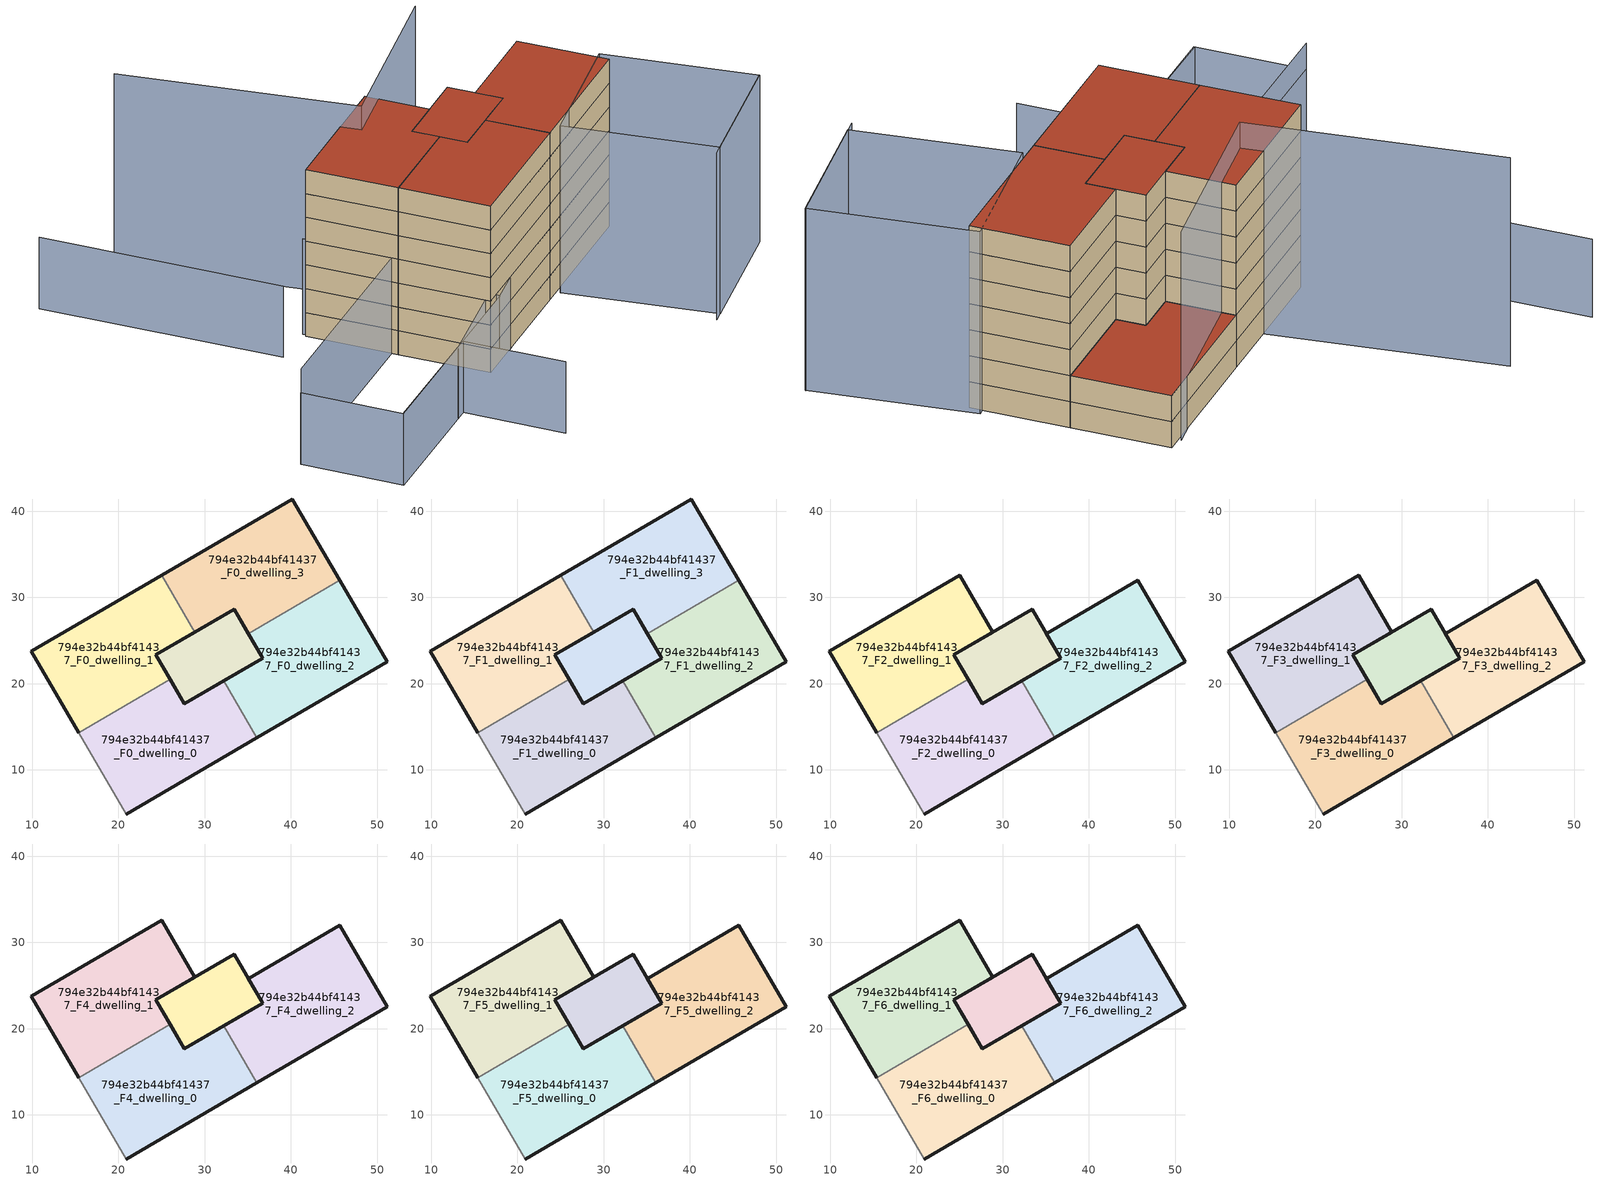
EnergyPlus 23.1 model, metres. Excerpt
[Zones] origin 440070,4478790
794e32b44bf41437_F0_dwelling_0
 floor ground (EU_floor_Construction): 32.18,20.32 36.03,13.73 20.92,4.89 15.41,14.31 25.99,20.5 27.64,17.67 z0
 wall outside (EU_wall_Construction): 20.92,4.89 36.03,13.73 / 32.18,20.32 27.64,17.67 25.99,20.5 z0:3
 wall adiabatic (EU_wall_Construction): 15.41,14.31 20.92,4.89 z0:3
 wall to 794e32b44bf41437_F0_dwelling_1 (EU_wall_Construction): 25.99,20.5 15.41,14.31 z0:3
 wall to 794e32b44bf41437_F0_dwelling_2 (EU_wall_Construction): 36.03,13.73 32.18,20.32 z0:3
794e32b44bf41437_F0_dwelling_1
 floor ground (EU_floor_Construction): 25.01,32.57 28.87,25.97 24.34,23.32 25.99,20.5 15.41,14.31 9.9,23.73 z0
 wall outside (EU_wall_Construction): 25.01,32.57 9.9,23.73 15.41,14.31 / 25.99,20.5 24.34,23.32 28.87,25.97 z0:3
 wall to 794e32b44bf41437_F0_dwelling_3 (EU_wall_Construction): 28.87,25.97 25.01,32.57 z0:3
794e32b44bf41437_F0_dwelling_2
 floor ground (EU_floor_Construction): 35.06,25.8 36.71,22.97 33.09,20.85 27.64,17.67 24.34,23.32 33.4,28.63 z0; 45.63,31.99 51.14,22.56 36.03,13.73 32.18,20.32 33.09,20.85 36.71,22.97 35.06,25.8 z0
 wall outside (EU_wall_Construction): 35.06,25.8 36.71,22.97 32.18,20.32 / 36.03,13.73 51.14,22.56 45.63,31.99 z0:3
 wall to 794e32b44bf41437_F0_dwelling_3 (EU_wall_Construction): 45.63,31.99 35.06,25.8 z0:3
794e32b44bf41437_F0_dwelling_3
 floor ground (EU_floor_Construction): 36.71,22.97 27.64,17.67 24.34,23.32 28.87,25.97 33.4,28.63 35.06,25.8 z0; 40.12,41.41 45.63,31.99 35.06,25.8 33.4,28.63 28.87,25.97 25.01,32.57 z0
 wall outside (EU_wall_Construction): 45.63,31.99 40.12,41.41 25.01,32.57 / 28.87,25.97 33.4,28.63 35.06,25.8 z0:3
794e32b44bf41437_F0_circulation
 floor ground (EU_floor_Construction): 45.63,31.99 51.14,22.56 36.03,13.73 32.18,20.32 33.09,20.85 36.71,22.97 35.06,25.8 z0; 35.06,25.8 36.71,22.97 33.09,20.85 32.18,20.32 27.64,17.67 24.34,23.32 28.87,25.97 33.4,28.63 z0; 40.12,41.41 45.63,31.99 35.06,25.8 33.4,28.63 28.87,25.97 25.01,32.57 z0
 wall outside (EU_wall_Construction): 36.71,22.97 33.4,28.63 24.34,23.32 27.64,17.67 36.71,22.97 z0:3
794e32b44bf41437_F1_dwelling_0
 floor to 794e32b44bf41437_F0_dwelling_0 (EU_floor_Construction): 32.18,20.32 36.03,13.73 20.92,4.89 15.41,14.31 25.99,20.5 27.64,17.67 z3
 wall outside (EU_wall_Construction): 20.92,4.89 36.03,13.73 / 32.18,20.32 27.64,17.67 25.99,20.5 z3:6
 wall adiabatic (EU_wall_Construction): 15.41,14.31 20.92,4.89 z3:6
 wall to 794e32b44bf41437_F1_dwelling_1 (EU_wall_Construction): 25.99,20.5 15.41,14.31 z3:6
 wall to 794e32b44bf41437_F1_dwelling_2 (EU_wall_Construction): 36.03,13.73 32.18,20.32 z3:6
794e32b44bf41437_F1_dwelling_1
 floor to 794e32b44bf41437_F0_dwelling_1 (EU_floor_Construction): 25.01,32.57 28.87,25.97 24.34,23.32 25.99,20.5 15.41,14.31 9.9,23.73 z3
 wall outside (EU_wall_Construction): 25.01,32.57 9.9,23.73 15.41,14.31 / 25.99,20.5 24.34,23.32 28.87,25.97 z3:6
 wall to 794e32b44bf41437_F1_dwelling_3 (EU_wall_Construction): 28.87,25.97 25.01,32.57 z3:6
794e32b44bf41437_F1_dwelling_2
 floor to 794e32b44bf41437_F0_dwelling_2 (EU_floor_Construction): 45.63,31.99 51.14,22.56 36.03,13.73 32.18,20.32 34.39,21.62 36.71,22.97 35.06,25.8 z3; 35.06,25.8 36.71,22.97 33.09,20.85 27.64,17.67 24.34,23.32 33.4,28.63 z3
 wall outside (EU_wall_Construction): 35.06,25.8 36.71,22.97 32.18,20.32 / 36.03,13.73 51.14,22.56 45.63,31.99 z3:6
 wall to 794e32b44bf41437_F1_dwelling_3 (EU_wall_Construction): 45.63,31.99 35.06,25.8 z3:6
794e32b44bf41437_F1_dwelling_3
 floor to 794e32b44bf41437_F0_dwelling_3 (EU_floor_Construction): 36.71,22.97 27.64,17.67 24.34,23.32 28.87,25.97 33.4,28.63 35.06,25.8 z3; 40.12,41.41 45.63,31.99 35.06,25.8 33.4,28.63 28.87,25.97 25.01,32.57 z3
 wall outside (EU_wall_Construction): 45.63,31.99 40.12,41.41 25.01,32.57 / 28.87,25.97 33.4,28.63 35.06,25.8 z3:6
 roof outside (EU_roof_Construction): 45.63,31.99 40.12,41.41 25.01,32.57 28.87,25.97 33.4,28.63 35.06,25.8 z6; 36.71,22.97 35.06,25.8 33.4,28.63 28.87,25.97 24.34,23.32 27.64,17.67 z6
794e32b44bf41437_F1_circulation
 floor outside (EU_floor_Construction): 40.12,41.41 45.63,31.99 35.06,25.8 33.4,28.63 28.87,25.97 25.01,32.57 z3
 floor to 794e32b44bf41437_F0_circulation (EU_floor_Construction): 45.63,31.99 51.14,22.56 36.03,13.73 32.18,20.32 33.09,20.85 36.71,22.97 35.06,25.8 z3; 35.06,25.8 36.71,22.97 33.09,20.85 32.18,20.32 27.64,17.67 24.34,23.32 28.87,25.97 33.4,28.63 z3
 wall outside (EU_wall_Construction): 36.71,22.97 33.4,28.63 24.34,23.32 27.64,17.67 36.71,22.97 z3:6
 roof outside (EU_floor_Construction): 45.63,31.99 40.12,41.41 25.01,32.57 28.87,25.97 33.4,28.63 35.06,25.8 z6
794e32b44bf41437_F2_dwelling_0
 floor to 794e32b44bf41437_F1_dwelling_0 (EU_floor_Construction): 32.18,20.32 36.03,13.73 20.92,4.89 15.41,14.31 25.99,20.5 27.64,17.67 z6
 wall outside (EU_wall_Construction): 20.92,4.89 36.03,13.73 / 32.18,20.32 27.64,17.67 25.99,20.5 z6:9
 wall adiabatic (EU_wall_Construction): 15.41,14.31 20.92,4.89 z6:9
 wall to 794e32b44bf41437_F2_dwelling_1 (EU_wall_Construction): 25.99,20.5 15.41,14.31 z6:9
 wall to 794e32b44bf41437_F2_dwelling_2 (EU_wall_Construction): 36.03,13.73 32.18,20.32 z6:9
794e32b44bf41437_F2_dwelling_1
 floor to 794e32b44bf41437_F1_dwelling_1 (EU_floor_Construction): 25.01,32.57 28.87,25.97 24.34,23.32 25.99,20.5 15.41,14.31 9.9,23.73 z6
 wall outside (EU_wall_Construction): 25.99,20.5 24.34,23.32 28.87,25.97 25.01,32.57 9.9,23.73 15.41,14.31 z6:9
794e32b44bf41437_F2_dwelling_2
 floor to 794e32b44bf41437_F1_dwelling_2 (EU_floor_Construction): 45.63,31.99 51.14,22.56 36.03,13.73 32.18,20.32 34.39,21.62 36.71,22.97 35.06,25.8 z6; 35.06,25.8 36.71,22.97 33.09,20.85 27.64,17.67 24.34,23.32 33.4,28.63 z6
 wall outside (EU_wall_Construction): 36.03,13.73 51.14,22.56 45.63,31.99 35.06,25.8 36.71,22.97 32.18,20.32 z6:9
794e32b44bf41437_F2_circulation
 floor to 794e32b44bf41437_F1_circulation (EU_floor_Construction): 45.63,31.99 51.14,22.56 36.03,13.73 32.18,20.32 33.09,20.85 36.71,22.97 35.06,25.8 z6; 35.06,25.8 36.71,22.97 33.09,20.85 32.18,20.32 27.64,17.67 24.34,23.32 28.87,25.97 33.4,28.63 z6
 wall outside (EU_wall_Construction): 36.71,22.97 33.4,28.63 24.34,23.32 27.64,17.67 36.71,22.97 z6:9
794e32b44bf41437_F3_dwelling_0
 floor to 794e32b44bf41437_F2_dwelling_0 (EU_floor_Construction): 32.18,20.32 36.03,13.73 20.92,4.89 15.41,14.31 25.99,20.5 27.64,17.67 z9
 wall outside (EU_wall_Construction): 20.92,4.89 36.03,13.73 / 32.18,20.32 27.64,17.67 25.99,20.5 z9:12
 wall adiabatic (EU_wall_Construction): 15.41,14.31 20.92,4.89 z9:12
 wall to 794e32b44bf41437_F3_dwelling_1 (EU_wall_Construction): 25.99,20.5 15.41,14.31 z9:12
 wall to 794e32b44bf41437_F3_dwelling_2 (EU_wall_Construction): 36.03,13.73 32.18,20.32 z9:12
794e32b44bf41437_F3_dwelling_1
 floor to 794e32b44bf41437_F2_dwelling_1 (EU_floor_Construction): 25.01,32.57 28.87,25.97 24.34,23.32 25.99,20.5 15.41,14.31 9.9,23.73 z9
 wall outside (EU_wall_Construction): 25.99,20.5 24.34,23.32 28.87,25.97 25.01,32.57 9.9,23.73 15.41,14.31 z9:12
794e32b44bf41437_F3_dwelling_2
 floor to 794e32b44bf41437_F2_dwelling_2 (EU_floor_Construction): 45.63,31.99 51.14,22.56 36.03,13.73 32.18,20.32 34.39,21.62 36.71,22.97 35.06,25.8 z9; 35.06,25.8 36.71,22.97 33.09,20.85 27.64,17.67 24.34,23.32 33.4,28.63 z9
 wall outside (EU_wall_Construction): 36.03,13.73 51.14,22.56 45.63,31.99 35.06,25.8 36.71,22.97 32.18,20.32 z9:12
794e32b44bf41437_F3_circulation
 floor to 794e32b44bf41437_F2_circulation (EU_floor_Construction): 45.63,31.99 51.14,22.56 36.03,13.73 32.18,20.32 33.09,20.85 36.71,22.97 35.06,25.8 z9; 35.06,25.8 36.71,22.97 33.09,20.85 32.18,20.32 27.64,17.67 24.34,23.32 33.4,28.63 z9
 wall outside (EU_wall_Construction): 36.71,22.97 33.4,28.63 24.34,23.32 27.64,17.67 36.71,22.97 z9:12
794e32b44bf41437_F4_dwelling_0
 floor to 794e32b44bf41437_F3_dwelling_0 (EU_floor_Construction): 32.18,20.32 36.03,13.73 20.92,4.89 15.41,14.31 25.99,20.5 27.64,17.67 z12
 wall outside (EU_wall_Construction): 20.92,4.89 36.03,13.73 / 32.18,20.32 27.64,17.67 25.99,20.5 z12:15
 wall adiabatic (EU_wall_Construction): 15.41,14.31 20.92,4.89 z12:15
 wall to 794e32b44bf41437_F4_dwelling_1 (EU_wall_Construction): 25.99,20.5 15.41,14.31 z12:15
 wall to 794e32b44bf41437_F4_dwelling_2 (EU_wall_Construction): 36.03,13.73 32.18,20.32 z12:15
794e32b44bf41437_F4_dwelling_1
 floor to 794e32b44bf41437_F3_dwelling_1 (EU_floor_Construction): 25.01,32.57 28.87,25.97 24.34,23.32 25.99,20.5 15.41,14.31 9.9,23.73 z12
 wall outside (EU_wall_Construction): 25.99,20.5 24.34,23.32 28.87,25.97 25.01,32.57 9.9,23.73 15.41,14.31 z12:15
794e32b44bf41437_F4_dwelling_2
 floor to 794e32b44bf41437_F3_dwelling_2 (EU_floor_Construction): 45.63,31.99 51.14,22.56 36.03,13.73 32.18,20.32 34.39,21.62 36.71,22.97 35.06,25.8 z12; 35.06,25.8 36.71,22.97 33.09,20.85 27.64,17.67 24.34,23.32 33.4,28.63 z12
 wall outside (EU_wall_Construction): 36.03,13.73 51.14,22.56 45.63,31.99 35.06,25.8 36.71,22.97 32.18,20.32 z12:15
794e32b44bf41437_F4_circulation
 floor to 794e32b44bf41437_F3_circulation (EU_floor_Construction): 45.63,31.99 51.14,22.56 36.03,13.73 32.18,20.32 33.09,20.85 36.71,22.97 35.06,25.8 z12; 35.06,25.8 36.71,22.97 33.09,20.85 32.18,20.32 27.64,17.67 24.34,23.32 33.4,28.63 z12
 wall outside (EU_wall_Construction): 36.71,22.97 33.4,28.63 24.34,23.32 27.64,17.67 36.71,22.97 z12:15
794e32b44bf41437_F5_dwelling_0
 floor to 794e32b44bf41437_F4_dwelling_0 (EU_floor_Construction): 32.18,20.32 36.03,13.73 20.92,4.89 15.41,14.31 25.99,20.5 27.64,17.67 z15
 wall outside (EU_wall_Construction): 20.92,4.89 36.03,13.73 / 32.18,20.32 27.64,17.67 25.99,20.5 z15:18
 wall adiabatic (EU_wall_Construction): 15.41,14.31 20.92,4.89 z15:18
 wall to 794e32b44bf41437_F5_dwelling_1 (EU_wall_Construction): 25.99,20.5 15.41,14.31 z15:18
 wall to 794e32b44bf41437_F5_dwelling_2 (EU_wall_Construction): 36.03,13.73 32.18,20.32 z15:18
794e32b44bf41437_F5_dwelling_1
 floor to 794e32b44bf41437_F4_dwelling_1 (EU_floor_Construction): 25.01,32.57 28.87,25.97 24.34,23.32 25.99,20.5 15.41,14.31 9.9,23.73 z15
 wall outside (EU_wall_Construction): 25.99,20.5 24.34,23.32 28.87,25.97 25.01,32.57 9.9,23.73 15.41,14.31 z15:18
794e32b44bf41437_F5_dwelling_2
 floor to 794e32b44bf41437_F4_dwelling_2 (EU_floor_Construction): 45.63,31.99 51.14,22.56 36.03,13.73 32.18,20.32 34.39,21.62 36.71,22.97 35.06,25.8 z15; 35.06,25.8 36.71,22.97 33.09,20.85 27.64,17.67 24.34,23.32 33.4,28.63 z15
 wall outside (EU_wall_Construction): 36.03,13.73 51.14,22.56 45.63,31.99 35.06,25.8 36.71,22.97 32.18,20.32 z15:18
794e32b44bf41437_F5_circulation
 floor to 794e32b44bf41437_F4_circulation (EU_floor_Construction): 45.63,31.99 51.14,22.56 36.03,13.73 32.18,20.32 33.09,20.85 36.71,22.97 35.06,25.8 z15; 35.06,25.8 36.71,22.97 33.09,20.85 32.18,20.32 27.64,17.67 24.34,23.32 33.4,28.63 z15
 wall outside (EU_wall_Construction): 36.71,22.97 33.4,28.63 24.34,23.32 27.64,17.67 36.71,22.97 z15:18
794e32b44bf41437_F6_dwelling_0
 floor to 794e32b44bf41437_F5_dwelling_0 (EU_floor_Construction): 32.18,20.32 36.03,13.73 20.92,4.89 15.41,14.31 25.99,20.5 27.64,17.67 z18
 wall outside (EU_wall_Construction): 20.92,4.89 36.03,13.73 / 32.18,20.32 27.64,17.67 25.99,20.5 z18:21
 wall adiabatic (EU_wall_Construction): 15.41,14.31 20.92,4.89 z18:21
 wall to 794e32b44bf41437_F6_dwelling_1 (EU_wall_Construction): 25.99,20.5 15.41,14.31 z18:21
 wall to 794e32b44bf41437_F6_dwelling_2 (EU_wall_Construction): 36.03,13.73 32.18,20.32 z18:21
 roof outside (EU_roof_Construction): 36.03,13.73 32.18,20.32 27.64,17.67 25.99,20.5 15.41,14.31 20.92,4.89 z21
794e32b44bf41437_F6_dwelling_1
 floor to 794e32b44bf41437_F5_dwelling_1 (EU_floor_Construction): 25.01,32.57 28.87,25.97 24.34,23.32 25.99,20.5 15.41,14.31 9.9,23.73 z18
 wall outside (EU_wall_Construction): 25.99,20.5 24.34,23.32 28.87,25.97 25.01,32.57 9.9,23.73 15.41,14.31 z18:21
 roof outside (EU_roof_Construction): 25.99,20.5 24.34,23.32 28.87,25.97 25.01,32.57 9.9,23.73 15.41,14.31 z21
794e32b44bf41437_F6_dwelling_2
 floor to 794e32b44bf41437_F5_dwelling_2 (EU_floor_Construction): 45.63,31.99 51.14,22.56 36.03,13.73 32.18,20.32 34.39,21.62 36.71,22.97 35.06,25.8 z18; 35.06,25.8 36.71,22.97 33.09,20.85 27.64,17.67 24.34,23.32 33.4,28.63 z18
 wall outside (EU_wall_Construction): 36.03,13.73 51.14,22.56 45.63,31.99 35.06,25.8 36.71,22.97 32.18,20.32 z18:21
 roof outside (EU_roof_Construction): 51.14,22.56 45.63,31.99 35.06,25.8 36.71,22.97 33.09,20.85 32.18,20.32 36.03,13.73 z21; 33.09,20.85 36.71,22.97 35.06,25.8 33.4,28.63 24.34,23.32 27.64,17.67 z21
794e32b44bf41437_F6_circulation
 floor to 794e32b44bf41437_F5_circulation (EU_floor_Construction): 45.63,31.99 51.14,22.56 36.03,13.73 32.18,20.32 33.09,20.85 36.71,22.97 35.06,25.8 z18; 35.06,25.8 36.71,22.97 33.09,20.85 32.18,20.32 27.64,17.67 24.34,23.32 33.4,28.63 z18
 wall outside (EU_wall_Construction): 36.71,22.97 33.4,28.63 24.34,23.32 27.64,17.67 36.71,22.97 z18:21
 roof outside (EU_roof_Construction): 51.14,22.56 45.63,31.99 35.06,25.8 36.71,22.97 33.09,20.85 32.18,20.32 36.03,13.73 z21; 33.09,20.85 36.71,22.97 35.06,25.8 33.4,28.63 24.34,23.32 27.64,17.67 z21
shading: -1.85,-8.69 13.12,-0.15 / 13.12,-0.15 19.16,-10.73 / 11.9,-0.88 21.75,6.28 / 22.39,5.18 36.12,15.25 / -9.34,46.48 5.11,21.55 / -7.95,1.7 16.39,15.8 / 16.39,15.8 22.49,5.25 / 22.49,5.25 -1.85,-8.84 / -1.85,-8.84 -7.95,1.7 z0:9; 47.71,-1.02 61.96,9.74 / 51.02,24.18 61.97,9.68 / 61.97,9.68 48.79,-0.27 / 48.79,-0.27 37.84,14.23 / 37.84,14.23 51.02,24.18 z0:21; 9.94,24.35 15.27,15.15 / 15.27,15.15 -7.89,1.72 z0:12; 38.44,40.78 20.14,26.91 / 20.14,26.91 3.21,49.23 z0:24
[Building]
EU S2 Campaign: North Axis=0; Terrain=City; Solar Distribution=FullExterior
[Site:Location]
Madrid: Latitude=40.5; Longitude=-3.5; Time Zone=1; Elevation=609
[SizingPeriod:WeatherFileDays]
AnnualSizingPeriod: Begin Month=1; Begin Day of Month=1; End Month=12; End Day of Month=31; Day of Week for Start Day=Monday; Use Weather File Daylight Saving Period=No; Use Weather File Rain and Snow Indicators=No
[MATERIAL]
EU_InternalMass_Material: Roughness=MediumRough; Thickness=0.1; Conductivity=1; Density=1800; Specific Heat=900; Thermal Absorptance=0.9; Solar Absorptance=0.7; Visible Absorptance=0.7
[MATERIAL:NOMASS] Roughness=MediumRough; Thermal Absorptance=0.9; Solar Absorptance=0.7; Visible Absorptance=0.7
Name | Thermal Resistance
EU_wall_NoMass | 0.609216
EU_roof_NoMass | 0.513268
EU_floor_NoMass | 0.568163
[CONSTRUCTION]
EU_wall_Construction: EU_wall_NoMass
EU_roof_Construction: EU_roof_NoMass
EU_floor_Construction: EU_floor_NoMass
EU_InternalMass_Construction: EU_InternalMass_Material
[ZONE] Type=1; Multiplier=1; Ceiling Height=autocalculate; Floor Area=autocalculate; Part of Total Floor Area=Yes
Name | Volume
794e32b44bf41437_F0_dwelling_0; 794e32b44bf41437_F1_dwelling_0; 794e32b44bf41437_F2_dwelling_0; 794e32b44bf41437_F3_dwelling_0; 794e32b44bf41437_F4_dwelling_0; 794e32b44bf41437_F5_dwelling_0; 794e32b44bf41437_F6_dwelling_0 | 521.527
794e32b44bf41437_F0_dwelling_1; 794e32b44bf41437_F1_dwelling_1; 794e32b44bf41437_F2_dwelling_1; 794e32b44bf41437_F3_dwelling_1; 794e32b44bf41437_F4_dwelling_1; 794e32b44bf41437_F5_dwelling_1; 794e32b44bf41437_F6_dwelling_1 | 521.528
794e32b44bf41437_F0_dwelling_2; 794e32b44bf41437_F1_dwelling_3 | 727.848
794e32b44bf41437_F1_dwelling_2; 794e32b44bf41437_F2_dwelling_2; 794e32b44bf41437_F3_dwelling_2; 794e32b44bf41437_F4_dwelling_2; 794e32b44bf41437_F5_dwelling_2; 794e32b44bf41437_F6_dwelling_2; 794e32b44bf41437_F2_circulation; 794e32b44bf41437_F3_circulation; 794e32b44bf41437_F4_circulation; 794e32b44bf41437_F5_circulation; 794e32b44bf41437_F6_circulation | 727.846
794e32b44bf41437_F0_dwelling_3 | 727.847
794e32b44bf41437_F0_circulation; 794e32b44bf41437_F1_circulation | 1249.37
[INTERNALMASS] Construction=EU_InternalMass_Construction
Name | Zone or ZoneList | Surface Area
794e32b44bf41437_F0_dwelling_0_EU_InternalMass | 794e32b44bf41437_F0_dwelling_0 | 173.843
794e32b44bf41437_F0_dwelling_1_EU_InternalMass | 794e32b44bf41437_F0_dwelling_1 | 173.843
794e32b44bf41437_F0_dwelling_2_EU_InternalMass | 794e32b44bf41437_F0_dwelling_2 | 173.843
794e32b44bf41437_F0_dwelling_3_EU_InternalMass | 794e32b44bf41437_F0_dwelling_3 | 173.843
794e32b44bf41437_F1_dwelling_0_EU_InternalMass | 794e32b44bf41437_F1_dwelling_0 | 173.843
794e32b44bf41437_F1_dwelling_1_EU_InternalMass | 794e32b44bf41437_F1_dwelling_1 | 173.843
794e32b44bf41437_F1_dwelling_2_EU_InternalMass | 794e32b44bf41437_F1_dwelling_2 | 173.843
794e32b44bf41437_F1_dwelling_3_EU_InternalMass | 794e32b44bf41437_F1_dwelling_3 | 173.843
794e32b44bf41437_F2_dwelling_0_EU_InternalMass | 794e32b44bf41437_F2_dwelling_0 | 347.685
794e32b44bf41437_F2_dwelling_1_EU_InternalMass | 794e32b44bf41437_F2_dwelling_1 | 173.843
794e32b44bf41437_F2_dwelling_2_EU_InternalMass | 794e32b44bf41437_F2_dwelling_2 | 173.843
794e32b44bf41437_F3_dwelling_0_EU_InternalMass | 794e32b44bf41437_F3_dwelling_0 | 347.685
794e32b44bf41437_F3_dwelling_1_EU_InternalMass | 794e32b44bf41437_F3_dwelling_1 | 173.843
794e32b44bf41437_F3_dwelling_2_EU_InternalMass | 794e32b44bf41437_F3_dwelling_2 | 173.843
794e32b44bf41437_F4_dwelling_0_EU_InternalMass | 794e32b44bf41437_F4_dwelling_0 | 347.685
794e32b44bf41437_F4_dwelling_1_EU_InternalMass | 794e32b44bf41437_F4_dwelling_1 | 173.843
794e32b44bf41437_F4_dwelling_2_EU_InternalMass | 794e32b44bf41437_F4_dwelling_2 | 173.843
794e32b44bf41437_F5_dwelling_0_EU_InternalMass | 794e32b44bf41437_F5_dwelling_0 | 347.685
794e32b44bf41437_F5_dwelling_1_EU_InternalMass | 794e32b44bf41437_F5_dwelling_1 | 173.843
794e32b44bf41437_F5_dwelling_2_EU_InternalMass | 794e32b44bf41437_F5_dwelling_2 | 173.843
794e32b44bf41437_F6_dwelling_0_EU_InternalMass | 794e32b44bf41437_F6_dwelling_0 | 347.685
794e32b44bf41437_F6_dwelling_1_EU_InternalMass | 794e32b44bf41437_F6_dwelling_1 | 173.843
794e32b44bf41437_F6_dwelling_2_EU_InternalMass | 794e32b44bf41437_F6_dwelling_2 | 173.843
[OTHEREQUIPMENT] Fuel Type=Electricity; Design Level Calculation Method=Watts/Area; Power per Zone Floor Area=1; Fraction Latent=0; Fraction Radiant=0; Fraction Lost=0; Carbon Dioxide Generation Rate=0; EndUse Subcategory=EU_Step8_InternalGains
Name | Zone or ZoneList or Space or SpaceList | Schedule
EU_Step8_InternalGain_794e32b44bf41437_F0_dwelling_0_f000 | 794e32b44bf41437_F0_dwelling_0 | EU_Step8_GainSchedule_794e32b44bf41437_F0_dwelling_0_f000
EU_Step8_InternalGain_794e32b44bf41437_F0_dwelling_1_f000 | 794e32b44bf41437_F0_dwelling_1 | EU_Step8_GainSchedule_794e32b44bf41437_F0_dwelling_1_f000
EU_Step8_InternalGain_794e32b44bf41437_F0_dwelling_2_f000 | 794e32b44bf41437_F0_dwelling_2 | EU_Step8_GainSchedule_794e32b44bf41437_F0_dwelling_2_f000
EU_Step8_InternalGain_794e32b44bf41437_F0_dwelling_3_f000 | 794e32b44bf41437_F0_dwelling_3 | EU_Step8_GainSchedule_794e32b44bf41437_F0_dwelling_3_f000
EU_Step8_InternalGain_794e32b44bf41437_F1_dwelling_0_f000 | 794e32b44bf41437_F1_dwelling_0 | EU_Step8_GainSchedule_794e32b44bf41437_F1_dwelling_0_f000
EU_Step8_InternalGain_794e32b44bf41437_F1_dwelling_1_f000 | 794e32b44bf41437_F1_dwelling_1 | EU_Step8_GainSchedule_794e32b44bf41437_F1_dwelling_1_f000
EU_Step8_InternalGain_794e32b44bf41437_F1_dwelling_2_f000 | 794e32b44bf41437_F1_dwelling_2 | EU_Step8_GainSchedule_794e32b44bf41437_F1_dwelling_2_f000
EU_Step8_InternalGain_794e32b44bf41437_F1_dwelling_3_f000 | 794e32b44bf41437_F1_dwelling_3 | EU_Step8_GainSchedule_794e32b44bf41437_F1_dwelling_3_f000
EU_Step8_InternalGain_794e32b44bf41437_F2_dwelling_0_f000 | 794e32b44bf41437_F2_dwelling_0 | EU_Step8_GainSchedule_794e32b44bf41437_F2_dwelling_0_f000
EU_Step8_InternalGain_794e32b44bf41437_F2_dwelling_1_f000 | 794e32b44bf41437_F2_dwelling_1 | EU_Step8_GainSchedule_794e32b44bf41437_F2_dwelling_1_f000
EU_Step8_InternalGain_794e32b44bf41437_F2_dwelling_2_f000 | 794e32b44bf41437_F2_dwelling_2 | EU_Step8_GainSchedule_794e32b44bf41437_F2_dwelling_2_f000
EU_Step8_InternalGain_794e32b44bf41437_F3_dwelling_0_f000 | 794e32b44bf41437_F3_dwelling_0 | EU_Step8_GainSchedule_794e32b44bf41437_F3_dwelling_0_f000
EU_Step8_InternalGain_794e32b44bf41437_F3_dwelling_1_f000 | 794e32b44bf41437_F3_dwelling_1 | EU_Step8_GainSchedule_794e32b44bf41437_F3_dwelling_1_f000
EU_Step8_InternalGain_794e32b44bf41437_F3_dwelling_2_f000 | 794e32b44bf41437_F3_dwelling_2 | EU_Step8_GainSchedule_794e32b44bf41437_F3_dwelling_2_f000
EU_Step8_InternalGain_794e32b44bf41437_F4_dwelling_0_f000 | 794e32b44bf41437_F4_dwelling_0 | EU_Step8_GainSchedule_794e32b44bf41437_F4_dwelling_0_f000
EU_Step8_InternalGain_794e32b44bf41437_F4_dwelling_1_f000 | 794e32b44bf41437_F4_dwelling_1 | EU_Step8_GainSchedule_794e32b44bf41437_F4_dwelling_1_f000
EU_Step8_InternalGain_794e32b44bf41437_F4_dwelling_2_f000 | 794e32b44bf41437_F4_dwelling_2 | EU_Step8_GainSchedule_794e32b44bf41437_F4_dwelling_2_f000
EU_Step8_InternalGain_794e32b44bf41437_F5_dwelling_0_f000 | 794e32b44bf41437_F5_dwelling_0 | EU_Step8_GainSchedule_794e32b44bf41437_F5_dwelling_0_f000
EU_Step8_InternalGain_794e32b44bf41437_F5_dwelling_1_f000 | 794e32b44bf41437_F5_dwelling_1 | EU_Step8_GainSchedule_794e32b44bf41437_F5_dwelling_1_f000
EU_Step8_InternalGain_794e32b44bf41437_F5_dwelling_2_f000 | 794e32b44bf41437_F5_dwelling_2 | EU_Step8_GainSchedule_794e32b44bf41437_F5_dwelling_2_f000
EU_Step8_InternalGain_794e32b44bf41437_F6_dwelling_0_f000 | 794e32b44bf41437_F6_dwelling_0 | EU_Step8_GainSchedule_794e32b44bf41437_F6_dwelling_0_f000
EU_Step8_InternalGain_794e32b44bf41437_F6_dwelling_1_f000 | 794e32b44bf41437_F6_dwelling_1 | EU_Step8_GainSchedule_794e32b44bf41437_F6_dwelling_1_f000
EU_Step8_InternalGain_794e32b44bf41437_F6_dwelling_2_f000 | 794e32b44bf41437_F6_dwelling_2 | EU_Step8_GainSchedule_794e32b44bf41437_F6_dwelling_2_f000
[ZONEINFILTRATION:DESIGNFLOWRATE] Schedule=EU_AlwaysOn; Design Flow Rate Calculation Method=Flow/Area; Flow Rate per Floor Area=0.0005; Constant Term Coefficient=1; Temperature Term Coefficient=0; Velocity Term Coefficient=0; Velocity Squared Term Coefficient=0
Name | Zone or ZoneList or Space or SpaceList
EU_Circulation_Infiltration_794e32b44bf41437_F0_circulation | 794e32b44bf41437_F0_circulation
EU_Circulation_Infiltration_794e32b44bf41437_F1_circulation | 794e32b44bf41437_F1_circulation
EU_Circulation_Infiltration_794e32b44bf41437_F2_circulation | 794e32b44bf41437_F2_circulation
EU_Circulation_Infiltration_794e32b44bf41437_F3_circulation | 794e32b44bf41437_F3_circulation
EU_Circulation_Infiltration_794e32b44bf41437_F4_circulation | 794e32b44bf41437_F4_circulation
EU_Circulation_Infiltration_794e32b44bf41437_F5_circulation | 794e32b44bf41437_F5_circulation
EU_Circulation_Infiltration_794e32b44bf41437_F6_circulation | 794e32b44bf41437_F6_circulation
[ZONEVENTILATION:DESIGNFLOWRATE] Schedule=EU_AlwaysOn; Design Flow Rate Calculation Method=AirChanges/Hour; Air Changes per Hour=0.752966; Ventilation Type=Natural; Fan Pressure Rise=0; Fan Total Efficiency=1; Constant Term Coefficient=1; Temperature Term Coefficient=0; Velocity Term Coefficient=0; Velocity Squared Term Coefficient=0; Minimum Indoor Temperature=-100; Maximum Indoor Temperature=100; Delta Temperature=-100; Minimum Outdoor Temperature=-100; Maximum Outdoor Temperature=100; Maximum Wind Speed=40
Name | Zone or ZoneList or Space or SpaceList
EU_ConstantAir_794e32b44bf41437_F0_dwelling_0 | 794e32b44bf41437_F0_dwelling_0
EU_ConstantAir_794e32b44bf41437_F0_dwelling_1 | 794e32b44bf41437_F0_dwelling_1
EU_ConstantAir_794e32b44bf41437_F0_dwelling_2 | 794e32b44bf41437_F0_dwelling_2
EU_ConstantAir_794e32b44bf41437_F0_dwelling_3 | 794e32b44bf41437_F0_dwelling_3
EU_ConstantAir_794e32b44bf41437_F1_dwelling_0 | 794e32b44bf41437_F1_dwelling_0
EU_ConstantAir_794e32b44bf41437_F1_dwelling_1 | 794e32b44bf41437_F1_dwelling_1
EU_ConstantAir_794e32b44bf41437_F1_dwelling_2 | 794e32b44bf41437_F1_dwelling_2
EU_ConstantAir_794e32b44bf41437_F1_dwelling_3 | 794e32b44bf41437_F1_dwelling_3
EU_ConstantAir_794e32b44bf41437_F2_dwelling_0 | 794e32b44bf41437_F2_dwelling_0
EU_ConstantAir_794e32b44bf41437_F2_dwelling_1 | 794e32b44bf41437_F2_dwelling_1
EU_ConstantAir_794e32b44bf41437_F2_dwelling_2 | 794e32b44bf41437_F2_dwelling_2
EU_ConstantAir_794e32b44bf41437_F3_dwelling_0 | 794e32b44bf41437_F3_dwelling_0
EU_ConstantAir_794e32b44bf41437_F3_dwelling_1 | 794e32b44bf41437_F3_dwelling_1
EU_ConstantAir_794e32b44bf41437_F3_dwelling_2 | 794e32b44bf41437_F3_dwelling_2
EU_ConstantAir_794e32b44bf41437_F4_dwelling_0 | 794e32b44bf41437_F4_dwelling_0
EU_ConstantAir_794e32b44bf41437_F4_dwelling_1 | 794e32b44bf41437_F4_dwelling_1
EU_ConstantAir_794e32b44bf41437_F4_dwelling_2 | 794e32b44bf41437_F4_dwelling_2
EU_ConstantAir_794e32b44bf41437_F5_dwelling_0 | 794e32b44bf41437_F5_dwelling_0
EU_ConstantAir_794e32b44bf41437_F5_dwelling_1 | 794e32b44bf41437_F5_dwelling_1
EU_ConstantAir_794e32b44bf41437_F5_dwelling_2 | 794e32b44bf41437_F5_dwelling_2
EU_ConstantAir_794e32b44bf41437_F6_dwelling_0 | 794e32b44bf41437_F6_dwelling_0
EU_ConstantAir_794e32b44bf41437_F6_dwelling_1 | 794e32b44bf41437_F6_dwelling_1
EU_ConstantAir_794e32b44bf41437_F6_dwelling_2 | 794e32b44bf41437_F6_dwelling_2
[HVACTEMPLATE:THERMOSTAT] Constant Heating Setpoint=20; Constant Cooling Setpoint=50
EU_HeatOnly_794e32b44bf41437_F0_dwelling_0; EU_HeatOnly_794e32b44bf41437_F0_dwelling_1; EU_HeatOnly_794e32b44bf41437_F0_dwelling_2; EU_HeatOnly_794e32b44bf41437_F0_dwelling_3; EU_HeatOnly_794e32b44bf41437_F1_dwelling_0; EU_HeatOnly_794e32b44bf41437_F1_dwelling_1; EU_HeatOnly_794e32b44bf41437_F1_dwelling_2; EU_HeatOnly_794e32b44bf41437_F1_dwelling_3; EU_HeatOnly_794e32b44bf41437_F2_dwelling_0; EU_HeatOnly_794e32b44bf41437_F2_dwelling_1; EU_HeatOnly_794e32b44bf41437_F2_dwelling_2; EU_HeatOnly_794e32b44bf41437_F3_dwelling_0; EU_HeatOnly_794e32b44bf41437_F3_dwelling_1; EU_HeatOnly_794e32b44bf41437_F3_dwelling_2; EU_HeatOnly_794e32b44bf41437_F4_dwelling_0; EU_HeatOnly_794e32b44bf41437_F4_dwelling_1; EU_HeatOnly_794e32b44bf41437_F4_dwelling_2; EU_HeatOnly_794e32b44bf41437_F5_dwelling_0; EU_HeatOnly_794e32b44bf41437_F5_dwelling_1; EU_HeatOnly_794e32b44bf41437_F5_dwelling_2; EU_HeatOnly_794e32b44bf41437_F6_dwelling_0; EU_HeatOnly_794e32b44bf41437_F6_dwelling_1; EU_HeatOnly_794e32b44bf41437_F6_dwelling_2
[HVACTEMPLATE:ZONE:IDEALLOADSAIRSYSTEM] System Availability Schedule=EU_AlwaysOn; Maximum Heating Supply Air Temperature=50; Minimum Cooling Supply Air Temperature=13; Maximum Heating Supply Air Humidity Ratio=0.0156; Minimum Cooling Supply Air Humidity Ratio=0.0077; Heating Limit=NoLimit; Cooling Limit=NoLimit; Heating Availability Schedule=EU_AlwaysOn; Cooling Availability Schedule=EU_CoolingOff; Dehumidification Control Type=ConstantSensibleHeatRatio; Cooling Sensible Heat Ratio=0.7; Dehumidification Setpoint=60; Humidification Control Type=None; Humidification Setpoint=30; Outdoor Air Method=None; Outdoor Air Flow Rate per Person=0.00944; Outdoor Air Flow Rate per Zone Floor Area=0; Outdoor Air Flow Rate per Zone=0; Demand Controlled Ventilation Type=None; Outdoor Air Economizer Type=NoEconomizer; Heat Recovery Type=None; Sensible Heat Recovery Effectiveness=0.7; Latent Heat Recovery Effectiveness=0.65
Name | Template Thermostat
794e32b44bf41437_F0_dwelling_0 | EU_HeatOnly_794e32b44bf41437_F0_dwelling_0
794e32b44bf41437_F0_dwelling_1 | EU_HeatOnly_794e32b44bf41437_F0_dwelling_1
794e32b44bf41437_F0_dwelling_2 | EU_HeatOnly_794e32b44bf41437_F0_dwelling_2
794e32b44bf41437_F0_dwelling_3 | EU_HeatOnly_794e32b44bf41437_F0_dwelling_3
794e32b44bf41437_F1_dwelling_0 | EU_HeatOnly_794e32b44bf41437_F1_dwelling_0
794e32b44bf41437_F1_dwelling_1 | EU_HeatOnly_794e32b44bf41437_F1_dwelling_1
794e32b44bf41437_F1_dwelling_2 | EU_HeatOnly_794e32b44bf41437_F1_dwelling_2
794e32b44bf41437_F1_dwelling_3 | EU_HeatOnly_794e32b44bf41437_F1_dwelling_3
794e32b44bf41437_F2_dwelling_0 | EU_HeatOnly_794e32b44bf41437_F2_dwelling_0
794e32b44bf41437_F2_dwelling_1 | EU_HeatOnly_794e32b44bf41437_F2_dwelling_1
794e32b44bf41437_F2_dwelling_2 | EU_HeatOnly_794e32b44bf41437_F2_dwelling_2
794e32b44bf41437_F3_dwelling_0 | EU_HeatOnly_794e32b44bf41437_F3_dwelling_0
794e32b44bf41437_F3_dwelling_1 | EU_HeatOnly_794e32b44bf41437_F3_dwelling_1
794e32b44bf41437_F3_dwelling_2 | EU_HeatOnly_794e32b44bf41437_F3_dwelling_2
794e32b44bf41437_F4_dwelling_0 | EU_HeatOnly_794e32b44bf41437_F4_dwelling_0
794e32b44bf41437_F4_dwelling_1 | EU_HeatOnly_794e32b44bf41437_F4_dwelling_1
794e32b44bf41437_F4_dwelling_2 | EU_HeatOnly_794e32b44bf41437_F4_dwelling_2
794e32b44bf41437_F5_dwelling_0 | EU_HeatOnly_794e32b44bf41437_F5_dwelling_0
794e32b44bf41437_F5_dwelling_1 | EU_HeatOnly_794e32b44bf41437_F5_dwelling_1
794e32b44bf41437_F5_dwelling_2 | EU_HeatOnly_794e32b44bf41437_F5_dwelling_2
794e32b44bf41437_F6_dwelling_0 | EU_HeatOnly_794e32b44bf41437_F6_dwelling_0
794e32b44bf41437_F6_dwelling_1 | EU_HeatOnly_794e32b44bf41437_F6_dwelling_1
794e32b44bf41437_F6_dwelling_2 | EU_HeatOnly_794e32b44bf41437_F6_dwelling_2
[SIZING:ZONE] Zone Cooling Design Supply Air Temperature Input Method=SupplyAirTemperature; Zone Cooling Design Supply Air Temperature=13; Zone Heating Design Supply Air Temperature Input Method=SupplyAirTemperature; Zone Heating Design Supply Air Temperature=50; Zone Cooling Design Supply Air Humidity Ratio=0.008; Zone Heating Design Supply Air Humidity Ratio=0.008; Cooling Design Air Flow Method=DesignDay; Cooling Design Air Flow Rate=0; Cooling Minimum Air Flow per Zone Floor Area=0.000762; Cooling Minimum Air Flow=0; Cooling Minimum Air Flow Fraction=0.2; Heating Design Air Flow Method=DesignDay; Heating Design Air Flow Rate=0; Heating Maximum Air Flow per Zone Floor Area=0.002032; Heating Maximum Air Flow=0.141576; Heating Maximum Air Flow Fraction=0.3; Account for Dedicated Outdoor Air System=No; Dedicated Outdoor Air System Control Strategy=NeutralSupplyAir; Dedicated Outdoor Air Low Setpoint Temperature for Design=autosize; Dedicated Outdoor Air High Setpoint Temperature for Design=autosize; Zone Load Sizing Method=Sensible Load Only No Latent Load; Zone Latent Cooling Design Supply Air Humidity Ratio Input Method=HumidityRatioDifference; Zone Cooling Design Supply Air Humidity Ratio Difference=0.005; Zone Latent Heating Design Supply Air Humidity Ratio Input Method=HumidityRatioDifference; Zone Humidification Design Supply Air Humidity Ratio Difference=0.005
794e32b44bf41437_F0_dwelling_0; 794e32b44bf41437_F0_dwelling_1; 794e32b44bf41437_F0_dwelling_2; 794e32b44bf41437_F0_dwelling_3; 794e32b44bf41437_F1_dwelling_0; 794e32b44bf41437_F1_dwelling_1; 794e32b44bf41437_F1_dwelling_2; 794e32b44bf41437_F1_dwelling_3; 794e32b44bf41437_F2_dwelling_0; 794e32b44bf41437_F2_dwelling_1; 794e32b44bf41437_F2_dwelling_2; 794e32b44bf41437_F3_dwelling_0; 794e32b44bf41437_F3_dwelling_1; 794e32b44bf41437_F3_dwelling_2; 794e32b44bf41437_F4_dwelling_0; 794e32b44bf41437_F4_dwelling_1; 794e32b44bf41437_F4_dwelling_2; 794e32b44bf41437_F5_dwelling_0; 794e32b44bf41437_F5_dwelling_1; 794e32b44bf41437_F5_dwelling_2; 794e32b44bf41437_F6_dwelling_0; 794e32b44bf41437_F6_dwelling_1; 794e32b44bf41437_F6_dwelling_2
[SCHEDULE:CONSTANT]
Name | Hourly Value
EU_AlwaysOn | 1
EU_CoolingOff | 0
[SCHEDULE:FILE] Column Number=1; Rows to Skip at Top=0; Number of Hours of Data=8760; Column Separator=Comma; Interpolate to Timestep=No; Minutes per Item=60; Adjust Schedule for Daylight Savings=Yes
Name | File
EU_Step8_GainSchedule_794e32b44bf41437_F0_dwelling_0_f000 | ../../schedules/794e32b44bf41437/794e32b44bf41437_F0_dwelling_0_f000_gain.csv
EU_Step8_GainSchedule_794e32b44bf41437_F0_dwelling_1_f000 | ../../schedules/794e32b44bf41437/794e32b44bf41437_F0_dwelling_1_f000_gain.csv
EU_Step8_GainSchedule_794e32b44bf41437_F0_dwelling_2_f000 | ../../schedules/794e32b44bf41437/794e32b44bf41437_F0_dwelling_2_f000_gain.csv
EU_Step8_GainSchedule_794e32b44bf41437_F0_dwelling_3_f000 | ../../schedules/794e32b44bf41437/794e32b44bf41437_F0_dwelling_3_f000_gain.csv
EU_Step8_GainSchedule_794e32b44bf41437_F1_dwelling_0_f000 | ../../schedules/794e32b44bf41437/794e32b44bf41437_F1_dwelling_0_f000_gain.csv
EU_Step8_GainSchedule_794e32b44bf41437_F1_dwelling_1_f000 | ../../schedules/794e32b44bf41437/794e32b44bf41437_F1_dwelling_1_f000_gain.csv
EU_Step8_GainSchedule_794e32b44bf41437_F1_dwelling_2_f000 | ../../schedules/794e32b44bf41437/794e32b44bf41437_F1_dwelling_2_f000_gain.csv
EU_Step8_GainSchedule_794e32b44bf41437_F1_dwelling_3_f000 | ../../schedules/794e32b44bf41437/794e32b44bf41437_F1_dwelling_3_f000_gain.csv
EU_Step8_GainSchedule_794e32b44bf41437_F2_dwelling_0_f000 | ../../schedules/794e32b44bf41437/794e32b44bf41437_F2_dwelling_0_f000_gain.csv
EU_Step8_GainSchedule_794e32b44bf41437_F2_dwelling_1_f000 | ../../schedules/794e32b44bf41437/794e32b44bf41437_F2_dwelling_1_f000_gain.csv
EU_Step8_GainSchedule_794e32b44bf41437_F2_dwelling_2_f000 | ../../schedules/794e32b44bf41437/794e32b44bf41437_F2_dwelling_2_f000_gain.csv
EU_Step8_GainSchedule_794e32b44bf41437_F3_dwelling_0_f000 | ../../schedules/794e32b44bf41437/794e32b44bf41437_F3_dwelling_0_f000_gain.csv
EU_Step8_GainSchedule_794e32b44bf41437_F3_dwelling_1_f000 | ../../schedules/794e32b44bf41437/794e32b44bf41437_F3_dwelling_1_f000_gain.csv
EU_Step8_GainSchedule_794e32b44bf41437_F3_dwelling_2_f000 | ../../schedules/794e32b44bf41437/794e32b44bf41437_F3_dwelling_2_f000_gain.csv
EU_Step8_GainSchedule_794e32b44bf41437_F4_dwelling_0_f000 | ../../schedules/794e32b44bf41437/794e32b44bf41437_F4_dwelling_0_f000_gain.csv
EU_Step8_GainSchedule_794e32b44bf41437_F4_dwelling_1_f000 | ../../schedules/794e32b44bf41437/794e32b44bf41437_F4_dwelling_1_f000_gain.csv
EU_Step8_GainSchedule_794e32b44bf41437_F4_dwelling_2_f000 | ../../schedules/794e32b44bf41437/794e32b44bf41437_F4_dwelling_2_f000_gain.csv
EU_Step8_GainSchedule_794e32b44bf41437_F5_dwelling_0_f000 | ../../schedules/794e32b44bf41437/794e32b44bf41437_F5_dwelling_0_f000_gain.csv
EU_Step8_GainSchedule_794e32b44bf41437_F5_dwelling_1_f000 | ../../schedules/794e32b44bf41437/794e32b44bf41437_F5_dwelling_1_f000_gain.csv
EU_Step8_GainSchedule_794e32b44bf41437_F5_dwelling_2_f000 | ../../schedules/794e32b44bf41437/794e32b44bf41437_F5_dwelling_2_f000_gain.csv
EU_Step8_GainSchedule_794e32b44bf41437_F6_dwelling_0_f000 | ../../schedules/794e32b44bf41437/794e32b44bf41437_F6_dwelling_0_f000_gain.csv
EU_Step8_GainSchedule_794e32b44bf41437_F6_dwelling_1_f000 | ../../schedules/794e32b44bf41437/794e32b44bf41437_F6_dwelling_1_f000_gain.csv
EU_Step8_GainSchedule_794e32b44bf41437_F6_dwelling_2_f000 | ../../schedules/794e32b44bf41437/794e32b44bf41437_F6_dwelling_2_f000_gain.csv
